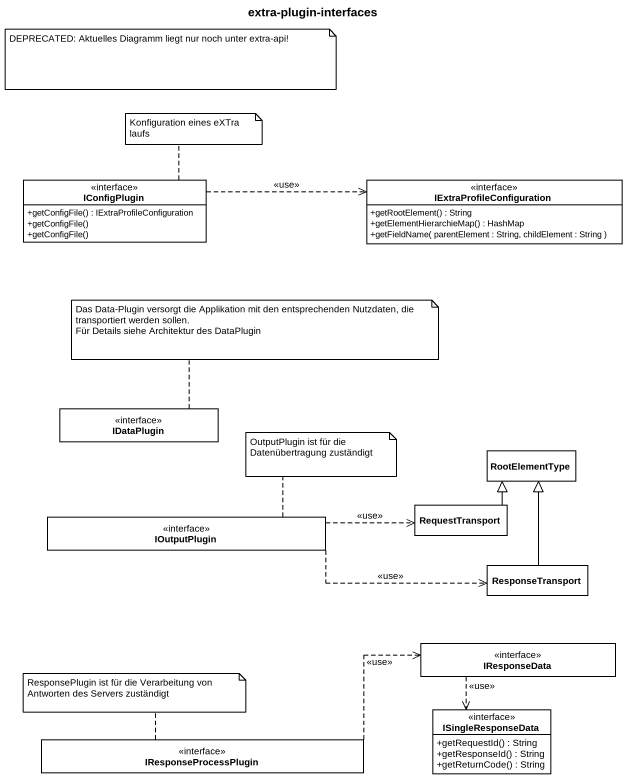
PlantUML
@startuml
title extra-plugin-interfaces
hide circle
hide empty members
skinparam classAttributeIconSize 0
interface IConfigPlugin {
  +getConfigFile() : IExtraProfileConfiguration
  +getConfigFile()
  +getConfigFile()
}
interface IExtraProfileConfiguration {
  +getRootElement() : String
  +getElementHierarchieMap() : HashMap
  +getFieldName( parentElement : String, childElement : String )
}
interface IDataPlugin
class RootElementType
interface IOutputPlugin
class RequestTransport
class ResponseTransport
interface IResponseData
interface ISingleResponseData {
  +getRequestId() : String
  +getResponseId() : String
  +getReturnCode() : String
}
interface IResponseProcessPlugin
IConfigPlugin .right.> IExtraProfileConfiguration : <<use>>
IOutputPlugin .right.> RequestTransport : <<use>>
IOutputPlugin .right.> ResponseTransport : <<use>>
RequestTransport -up-|> RootElementType
ResponseTransport -up-|> RootElementType
IResponseData ..> ISingleResponseData : <<use>>
IResponseProcessPlugin .right.> IResponseData : <<use>>
note as N1
  DEPRECATED: Aktuelles Diagramm liegt nur noch unter extra-api!
end note
note top of IConfigPlugin : Konfiguration eines eXTra laufs
note top of IDataPlugin
  Das Data-Plugin versorgt die Applikation mit den entsprechenden Nutzdaten, die transportiert werden sollen.
  Für Details siehe Architektur des DataPlugin
end note
note right of IOutputPlugin : OutputPlugin ist für die Datenübertragung zuständigt
note top of IResponseProcessPlugin : ResponsePlugin ist für die Verarbeitung von Antworten des Servers zuständigt
@enduml
